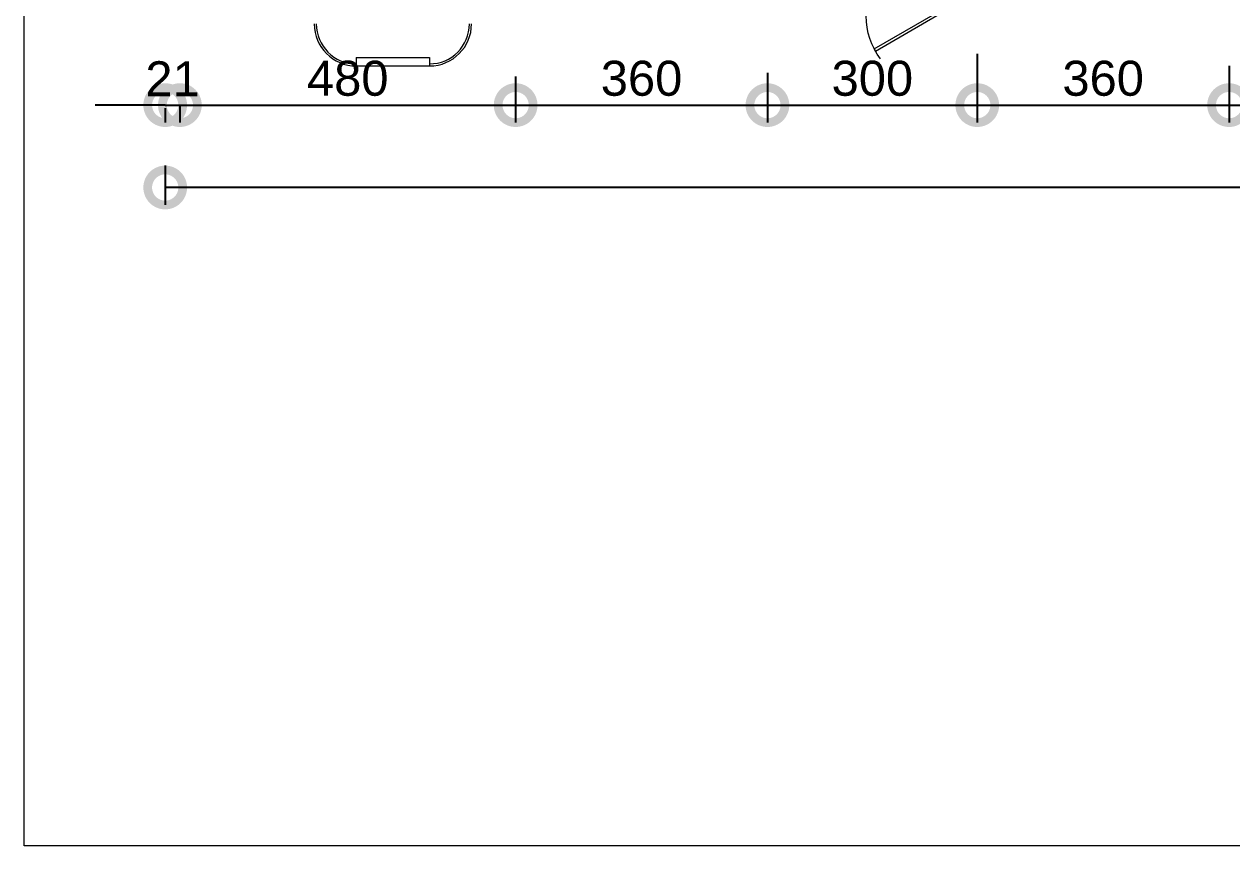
# Model space of a CAD drawing. Header units: millimetres. Extents: x 2834 to 13053, y -2252 to 4789.
# Drawn here: x 2834 to 4560, y -2252 to -1078 of the extents above; entities that cross this region are included whole.
import ezdxf

# ---------------------------------------------------------------- set-up
doc = ezdxf.new("R2010")
doc.units = ezdxf.units.MM
doc.header["$MEASUREMENT"] = 0
doc.header["$PDMODE"] = 2
doc.layers.get('0').update_dxf_attribs({"lineweight": 5})
for name, color, linetype, lineweight in [('Okna c.', 7, 'Continuous', 5), ('Widok', 7, 'Continuous', 9), ('Wymiary', 102, 'Continuous', 5)]:
    doc.layers.add(name, color=color, linetype=linetype, lineweight=lineweight)
doc.styles.get("Standard").update_dxf_attribs({"font": 'ARIAL.TTF'})
doc.dimstyles.new('ISO-25', dxfattribs={"dimscale": 20, "dimtxt": 2.5, "dimasz": 5, "dimexe": 1.25, "dimexo": 0.625, "dimtad": 1, "dimtxsty": 'Standard', "dimblk": 'DOTSMALL', "dimcen": 2.5, "dimadec": 0, "dimazin": 0, "dimtfac": 1, "dimtmove": 0, "dimatfit": 3, "dimfxl": 0, "dimarcsym": 0})

# ---------------------------------------------------------------- blocks, each defined once
blk = doc.blocks.new('_DotSmall')
at = {"color": 0, "const_width": 0.5}
blk.add_lwpolyline([(-0.0625, 0, 1), (0.0625, 0, 1)], format="xyb", close=True, dxfattribs=at)
blk = doc.blocks.new('*D99')
at = {"layer": 'Defpoints', "color": 0}
for p in [(3035.2, -1267.3), (7457.2, -1267.3), (3035.2, -1311.4)]:
    blk.add_point(p, dxfattribs=at)
at = {"layer": 'Wymiary', "color": 0, "lineweight": -2}
for p, q in [((3035.2, -1279.8), (3035.2, -1336.4)), ((7457.2, -1279.8), (7457.2, -1336.4)), ((7457.2, -1311.4), (3035.2, -1311.4))]:
    blk.add_line(p, q, dxfattribs=at)
at = {"layer": 'Wymiary', "color": 0, "lineweight": -2, "xscale": 100, "yscale": 100, "zscale": 100, "rotation": 180}
blk.add_blockref('_DotSmall', (3035.2, -1311.4), dxfattribs=at)
at = {"layer": 'Wymiary', "color": 0, "lineweight": -2, "xscale": 100, "yscale": 100, "zscale": 100}
blk.add_blockref('_DotSmall', (7457.2, -1311.4), dxfattribs=at)
at = {"layer": 'Wymiary', "color": 0, "insert": (5246.2, -1273.8), "char_height": 50, "attachment_point": 5}
blk.add_mtext('4422', dxfattribs=at)
blk = doc.blocks.new('*D90')
at = {"layer": 'Defpoints', "color": 0}
for p in [(4196.2, -1108.1), (4556.2, -1125.3), (4556.2, -1193.7)]:
    blk.add_point(p, dxfattribs=at)
at = {"layer": 'Wymiary', "color": 0, "lineweight": -2}
for p, q in [((4196.2, -1120.6), (4196.2, -1218.7)), ((4556.2, -1137.8), (4556.2, -1218.7)), ((4196.2, -1193.7), (4556.2, -1193.7))]:
    blk.add_line(p, q, dxfattribs=at)
at = {"layer": 'Wymiary', "color": 0, "lineweight": -2, "xscale": 100, "yscale": 100, "zscale": 100, "rotation": 180}
blk.add_blockref('_DotSmall', (4196.2, -1193.7), dxfattribs=at)
at = {"layer": 'Wymiary', "color": 0, "lineweight": -2, "xscale": 100, "yscale": 100, "zscale": 100}
blk.add_blockref('_DotSmall', (4556.2, -1193.7), dxfattribs=at)
at = {"layer": 'Wymiary', "color": 0, "insert": (4376.2, -1155.7), "char_height": 50, "attachment_point": 5}
blk.add_mtext('360', dxfattribs=at)
blk = doc.blocks.new('*D87')
at = {"layer": 'Defpoints', "color": 0}
for p in [(3536.2, -1140.1), (3056.2, -1187.9), (3536.2, -1193.7)]:
    blk.add_point(p, dxfattribs=at)
at = {"layer": 'Wymiary', "color": 0, "lineweight": -2}
for p, q in [((3536.2, -1152.6), (3536.2, -1218.7)), ((3056.2, -1193.7), (3536.2, -1193.7)), ((3056.2, -1200.4), (3056.2, -1218.7))]:
    blk.add_line(p, q, dxfattribs=at)
at = {"layer": 'Wymiary', "color": 0, "lineweight": -2, "xscale": 100, "yscale": 100, "zscale": 100, "rotation": 180}
blk.add_blockref('_DotSmall', (3056.2, -1193.7), dxfattribs=at)
at = {"layer": 'Wymiary', "color": 0, "lineweight": -2, "xscale": 100, "yscale": 100, "zscale": 100}
blk.add_blockref('_DotSmall', (3536.2, -1193.7), dxfattribs=at)
at = {"layer": 'Wymiary', "color": 0, "insert": (3296.2, -1155.7), "char_height": 50, "attachment_point": 5}
blk.add_mtext('480', dxfattribs=at)
blk = doc.blocks.new('*D86')
at = {"layer": 'Defpoints', "color": 0}
for p in [(3035.2, -1185.7), (3056.2, -1181.1), (3056.2, -1193.7)]:
    blk.add_point(p, dxfattribs=at)
at = {"layer": 'Wymiary', "color": 0, "lineweight": -2}
for p, q in [((3035.2, -1193.7), (2935.2, -1193.7)), ((3035.2, -1193.7), (3056.2, -1193.7)), ((3035.2, -1198.2), (3035.2, -1218.7)), ((3056.2, -1193.6), (3056.2, -1218.7)), ((3056.2, -1193.7), (3156.2, -1193.7))]:
    blk.add_line(p, q, dxfattribs=at)
at = {"layer": 'Wymiary', "color": 0, "lineweight": -2, "xscale": 100, "yscale": 100, "zscale": 100}
blk.add_blockref('_DotSmall', (3035.2, -1193.7), dxfattribs=at)
at = {"layer": 'Wymiary', "color": 0, "lineweight": -2, "xscale": 100, "yscale": 100, "zscale": 100, "rotation": 180}
blk.add_blockref('_DotSmall', (3056.2, -1193.7), dxfattribs=at)
at = {"layer": 'Wymiary', "color": 0, "insert": (3045.7, -1156.1), "char_height": 50, "attachment_point": 5}
blk.add_mtext('21', dxfattribs=at)
blk = doc.blocks.new('*D89')
at = {"layer": 'Defpoints', "color": 0}
for p in [(4196.2, -1108.1), (3896.2, -1135.1), (4196.2, -1193.7)]:
    blk.add_point(p, dxfattribs=at)
at = {"layer": 'Wymiary', "color": 0, "lineweight": -2}
for p, q in [((4196.2, -1120.6), (4196.2, -1218.7)), ((3896.2, -1147.6), (3896.2, -1218.7)), ((3896.2, -1193.7), (4196.2, -1193.7))]:
    blk.add_line(p, q, dxfattribs=at)
at = {"layer": 'Wymiary', "color": 0, "lineweight": -2, "xscale": 100, "yscale": 100, "zscale": 100, "rotation": 180}
blk.add_blockref('_DotSmall', (3896.2, -1193.7), dxfattribs=at)
at = {"layer": 'Wymiary', "color": 0, "lineweight": -2, "xscale": 100, "yscale": 100, "zscale": 100}
blk.add_blockref('_DotSmall', (4196.2, -1193.7), dxfattribs=at)
at = {"layer": 'Wymiary', "color": 0, "insert": (4046.2, -1155.7), "char_height": 50, "attachment_point": 5}
blk.add_mtext('300', dxfattribs=at)
blk = doc.blocks.new('*D88')
at = {"layer": 'Defpoints', "color": 0}
for p in [(3896.2, -1135.1), (3536.2, -1140.1), (3896.2, -1193.7)]:
    blk.add_point(p, dxfattribs=at)
at = {"layer": 'Wymiary', "color": 0, "lineweight": -2}
for p, q in [((3536.2, -1152.6), (3536.2, -1218.7)), ((3896.2, -1147.6), (3896.2, -1218.7)), ((3536.2, -1193.7), (3896.2, -1193.7))]:
    blk.add_line(p, q, dxfattribs=at)
at = {"layer": 'Wymiary', "color": 0, "lineweight": -2, "xscale": 100, "yscale": 100, "zscale": 100, "rotation": 180}
blk.add_blockref('_DotSmall', (3536.2, -1193.7), dxfattribs=at)
at = {"layer": 'Wymiary', "color": 0, "lineweight": -2, "xscale": 100, "yscale": 100, "zscale": 100}
blk.add_blockref('_DotSmall', (3896.2, -1193.7), dxfattribs=at)
at = {"layer": 'Wymiary', "color": 0, "insert": (3716.2, -1155.7), "char_height": 50, "attachment_point": 5}
blk.add_mtext('360', dxfattribs=at)
blk = doc.blocks.new('*D91')
at = {"layer": 'Defpoints', "color": 0}
for p in [(5096.2, -1117.9), (4556.2, -1125.3), (5096.2, -1193.7)]:
    blk.add_point(p, dxfattribs=at)
at = {"layer": 'Wymiary', "color": 0, "lineweight": -2}
for p, q in [((4556.2, -1137.8), (4556.2, -1218.7)), ((5096.2, -1130.4), (5096.2, -1218.7)), ((4556.2, -1193.7), (5096.2, -1193.7))]:
    blk.add_line(p, q, dxfattribs=at)
at = {"layer": 'Wymiary', "color": 0, "lineweight": -2, "xscale": 100, "yscale": 100, "zscale": 100, "rotation": 180}
blk.add_blockref('_DotSmall', (4556.2, -1193.7), dxfattribs=at)
at = {"layer": 'Wymiary', "color": 0, "lineweight": -2, "xscale": 100, "yscale": 100, "zscale": 100}
blk.add_blockref('_DotSmall', (5096.2, -1193.7), dxfattribs=at)
at = {"layer": 'Wymiary', "color": 0, "insert": (4826.2, -1155.7), "char_height": 50, "attachment_point": 5}
blk.add_mtext('540', dxfattribs=at)
blk = doc.blocks.new('Door - Right Hung 36 in.')
blk.add_lwpolyline([(-0.75, -1.3), (0, 0), (-31.18, 18), (-31.93, 16.7)], close=True)
blk.add_arc((0, 0), 36, 142.68987, 180)

msp = doc.modelspace()

# ---------------------------------------------------------------- linework, layer by layer
at = {"layer": 'Okna c.'}
for p, q in [((3308.171, -1125.715), (3413.171, -1125.715)), ((3308.171, -1125.715), (3308.171, -1137.715)), ((3308.171, -1137.715), (3413.171, -1137.715)), ((3413.171, -1125.715), (3413.171, -1137.715))]:
    msp.add_line(p, q, dxfattribs=at)
for centre, radius, start, end in [((3308.171, -1077.715), 60, 180, 270), ((3308.171, -1077.715), 57, 180, 270), ((3413.171, -1077.715), 57, 270, 0), ((3413.171, -1077.715), 60, 270, 0)]:
    msp.add_arc(centre, radius, start, end, dxfattribs=at)
at = {"layer": 'Widok'}
msp.add_lwpolyline([(2833.532, 4788.852), (13053.391, 4788.852), (13053.391, -2251.889), (2833.532, -2251.889)], close=True, dxfattribs=at)

# ---------------------------------------------------------------- block references
at = {"xscale": -2.809489376, "yscale": 2.809489376, "zscale": 2.809489376, "rotation": 180}
msp.add_blockref('Door - Right Hung 36 in.', (4138.49, -1066.365), dxfattribs=at)

# ---------------------------------------------------------------- dimensions: what is measured, and where the dimension line sits
at = {"layer": 'Wymiary'}
for base, p1, p2, picture, middle in [((4196.166, -1193.736), (3896.166, -1135.143), (4196.166, -1108.091), '*D89', (4046.166, -1155.69)), ((4556.166, -1193.736), (4196.166, -1108.091), (4556.166, -1125.257), '*D90', (4376.166, -1155.69)), ((5096.166, -1193.736), (4556.166, -1125.257), (5096.166, -1117.879), '*D91', (4826.166, -1155.707)), ((3536.166, -1193.736), (3056.166, -1187.872), (3536.166, -1140.062), '*D87', (3296.166, -1155.707)), ((3896.166, -1193.736), (3536.166, -1140.062), (3896.166, -1135.143), '*D88', (3716.166, -1155.69))]:
    dim = msp.add_linear_dim(base=base, p1=p1, p2=p2, dimstyle='ISO-25', override={"dimtmove": 1}, dxfattribs=at)
    dim.commit()
    dim.dimension.update_dxf_attribs({"geometry": picture, "text_midpoint": middle})
dim = msp.add_linear_dim(base=(3056.166, -1193.736), p1=(3035.166, -1185.675), p2=(3056.166, -1181.136), dimstyle='ISO-25', dxfattribs=at)
dim.commit()
dim.dimension.update_dxf_attribs({"geometry": '*D86', "text_midpoint": (3045.666, -1193.736), "dimtype": 160})
dim = msp.add_linear_dim(base=(3035.166, -1311.403), p1=(7457.166, -1267.296), p2=(3035.166, -1267.296), dimstyle='ISO-25', dxfattribs=at)
dim.commit()
dim.dimension.update_dxf_attribs({"geometry": '*D99', "text_midpoint": (5246.166, -1273.801)})

doc.saveas('drawing.dxf')
